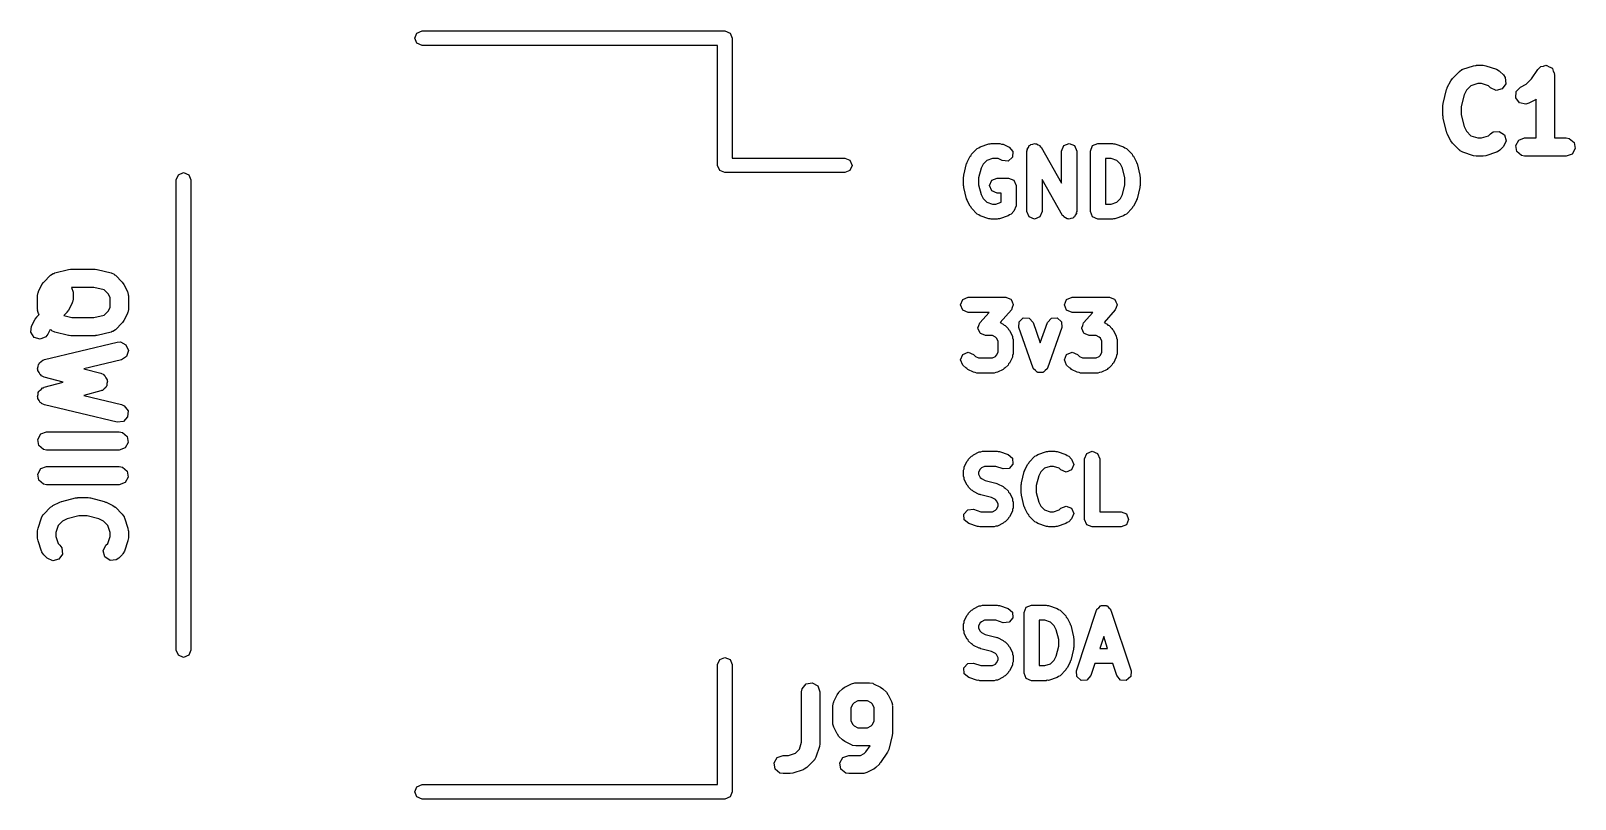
# Model space of a CAD drawing. Extents: x 83.3 to 116.6, y -116.8 to -83.3.
# Drawn here: x 83.29 to 96.05, y -96.17 to -89.83 of the extents above; entities that cross this region are included whole.
import ezdxf

# ---------------------------------------------------------------- set-up
doc = ezdxf.new("R2010")
doc.units = 0
doc.layers.add('BLACK', color=7, linetype='CONTINUOUS')

msp = doc.modelspace()

# ---------------------------------------------------------------- linework, layer by layer
at = {"layer": 'BLACK', "linetype": 'CONTINUOUS'}
for p, q in [((86.465, -89.89), (86.4826, -89.8476)), ((86.4826, -89.9324), (86.465, -89.89)), ((86.4826, -89.8476), (86.525, -89.83)), ((86.525, -89.83), (89.025, -89.83)), ((89.025, -89.83), (89.0674, -89.8476)), ((89.0674, -89.8476), (89.085, -89.89)), ((89.085, -89.89), (89.085, -90.88)), ((86.525, -89.95), (86.4826, -89.9324)), ((88.965, -89.95), (86.525, -89.95)), ((88.965, -90.94), (88.965, -89.95)), ((95.1156, -90.1491), (95.1191, -90.1463)), ((95.1191, -90.1463), (95.2049, -90.1178)), ((95.2049, -90.1178), (95.227, -90.1145)), ((95.227, -90.1145), (95.2286, -90.1139)), ((95.2286, -90.1139), (95.2857, -90.1139)), ((95.2857, -90.1139), (95.3078, -90.1178)), ((95.3078, -90.1178), (95.3094, -90.1178)), ((95.3094, -90.1178), (95.3951, -90.1463)), ((95.3951, -90.1463), (95.4181, -90.1587)), ((95.6846, -90.2268), (95.7376, -90.1473)), ((95.7376, -90.1473), (95.7556, -90.1285)), ((95.7556, -90.1285), (95.7597, -90.1273)), ((95.7597, -90.1273), (95.7625, -90.124)), ((95.7625, -90.124), (95.7839, -90.1202)), ((95.7839, -90.1202), (95.8048, -90.1141)), ((95.8048, -90.1141), (95.8088, -90.1158)), ((95.8088, -90.1158), (95.813, -90.115)), ((95.813, -90.115), (95.8319, -90.1259)), ((95.8319, -90.1259), (95.8518, -90.1347)), ((95.8518, -90.1347), (95.8537, -90.1385)), ((95.8537, -90.1385), (95.8575, -90.1407)), ((95.8575, -90.1407), (95.8649, -90.1611)), ((94.9901, -90.2982), (95.0186, -90.2411)), ((95.0186, -90.2411), (95.032, -90.2231)), ((95.032, -90.2231), (95.0327, -90.2216)), ((95.0327, -90.2216), (95.0898, -90.1644)), ((95.0898, -90.1644), (95.1112, -90.1495)), ((95.1112, -90.1495), (95.1156, -90.1491)), ((95.2407, -90.2639), (95.1834, -90.283)), ((95.2735, -90.2639), (95.2407, -90.2639)), ((95.3309, -90.283), (95.2735, -90.2639)), ((95.4181, -90.1587), (95.4204, -90.1625)), ((95.4204, -90.1625), (95.4245, -90.1644)), ((95.4245, -90.1644), (95.453, -90.193)), ((95.4724, -90.2655), (95.443, -90.3075)), ((95.453, -90.193), (95.468, -90.2143)), ((95.468, -90.2143), (95.4724, -90.2655)), ((95.595, -90.2933), (95.6413, -90.2701)), ((95.6413, -90.2701), (95.6846, -90.2268)), ((95.8649, -90.1611), (95.8745, -90.1807)), ((95.8745, -90.1807), (95.8735, -90.1849)), ((95.8735, -90.1849), (95.875, -90.1889)), ((95.875, -90.1889), (95.875, -90.7139)), ((94.9558, -90.4279), (94.9844, -90.3136)), ((94.9844, -90.3136), (94.9897, -90.3017)), ((94.9897, -90.3017), (94.9901, -90.2982)), ((95.1279, -90.3579), (95.1036, -90.4553)), ((95.1474, -90.319), (95.1279, -90.3579)), ((95.1834, -90.283), (95.1474, -90.319)), ((95.347, -90.2991), (95.3309, -90.283)), ((95.3935, -90.3208), (95.347, -90.2991)), ((95.443, -90.3075), (95.3935, -90.3208)), ((95.5567, -90.3817), (95.5598, -90.3305)), ((95.5872, -90.4229), (95.5567, -90.3817)), ((95.5598, -90.3305), (95.595, -90.2933)), ((95.7193, -90.3988), (95.6621, -90.4274)), ((95.7204, -90.3977), (95.7193, -90.3988)), ((95.725, -90.3944), (95.7204, -90.3977)), ((95.725, -90.7139), (95.725, -90.3944)), ((94.9536, -90.446), (94.9562, -90.4313)), ((94.9536, -90.5318), (94.9536, -90.446)), ((94.9562, -90.4313), (94.9558, -90.4279)), ((95.1036, -90.4553), (95.1036, -90.5225)), ((95.1036, -90.5225), (95.1279, -90.6199)), ((95.6371, -90.4348), (95.5872, -90.4229)), ((95.6621, -90.4274), (95.6371, -90.4348)), ((94.9548, -90.535), (94.9536, -90.5318)), ((94.9558, -90.55), (94.9548, -90.535)), ((94.9844, -90.6642), (94.9558, -90.55)), ((95.1279, -90.6199), (95.1474, -90.6588)), ((95.1474, -90.6588), (95.1834, -90.6948)), ((91.1222, -90.7952), (91.1332, -90.7857)), ((91.1332, -90.7857), (91.2046, -90.7619)), ((91.2046, -90.7619), (91.2149, -90.7626)), ((91.2149, -90.7626), (91.2244, -90.7587)), ((91.2244, -90.7587), (91.2958, -90.7587)), ((91.2958, -90.7587), (91.3093, -90.7643)), ((91.3093, -90.7643), (91.3238, -90.7653)), ((91.3238, -90.7653), (91.3714, -90.7891)), ((91.5312, -90.7919), (91.5374, -90.777)), ((91.5374, -90.777), (91.5453, -90.7737)), ((91.5453, -90.7737), (91.5505, -90.7669)), ((91.5505, -90.7669), (91.5666, -90.7649)), ((91.5666, -90.7649), (91.5815, -90.7587)), ((91.5815, -90.7587), (91.5895, -90.762)), ((91.5895, -90.762), (91.598, -90.7609)), ((91.598, -90.7609), (91.6108, -90.7708)), ((91.6108, -90.7708), (91.6257, -90.777)), ((91.6257, -90.777), (91.629, -90.7849)), ((91.629, -90.7849), (91.6358, -90.7902)), ((91.8048, -90.8212), (91.8231, -90.777)), ((91.8231, -90.777), (91.8673, -90.7587)), ((91.8673, -90.7587), (91.9115, -90.777)), ((91.9115, -90.777), (91.9298, -90.8212)), ((92.0429, -90.8212), (92.0612, -90.777)), ((92.0612, -90.777), (92.1054, -90.7587)), ((92.1054, -90.7587), (92.2244, -90.7587)), ((92.2244, -90.7587), (92.2339, -90.7626)), ((92.2339, -90.7626), (92.2442, -90.7619)), ((92.2442, -90.7619), (92.3156, -90.7857)), ((92.3156, -90.7857), (92.3266, -90.7952)), ((94.9864, -90.6672), (94.9844, -90.6642)), ((94.9901, -90.6796), (94.9864, -90.6672)), ((95.0186, -90.7367), (94.9901, -90.6796)), ((95.0198, -90.7379), (95.0186, -90.7367)), ((95.0327, -90.7562), (95.0198, -90.7379)), ((95.0898, -90.8134), (95.0327, -90.7562)), ((95.1834, -90.6948), (95.2407, -90.7139)), ((95.2407, -90.7139), (95.2735, -90.7139)), ((95.2735, -90.7139), (95.3309, -90.6948)), ((95.3309, -90.6948), (95.347, -90.6787)), ((95.347, -90.6787), (95.3683, -90.6638)), ((95.3683, -90.6638), (95.4194, -90.6593)), ((95.4194, -90.6593), (95.4614, -90.6887)), ((95.453, -90.7848), (95.4245, -90.8134)), ((95.4747, -90.7383), (95.453, -90.7848)), ((95.4614, -90.6887), (95.4747, -90.7383)), ((95.5547, -90.7759), (95.5804, -90.7315)), ((95.5636, -90.8264), (95.5547, -90.7759)), ((95.5804, -90.7315), (95.6286, -90.7139)), ((95.6286, -90.7139), (95.725, -90.7139)), ((95.875, -90.7139), (95.9714, -90.7139)), ((95.9714, -90.7139), (95.9971, -90.7184)), ((95.9971, -90.7184), (96.0364, -90.7514)), ((96.0364, -90.7514), (96.0453, -90.8019)), ((89.085, -90.88), (90.015, -90.88)), ((90.015, -90.88), (90.0574, -90.8976)), ((90.0574, -90.8976), (90.075, -90.94)), ((91.0251, -90.9194), (91.0256, -90.9123)), ((91.0256, -90.9123), (91.0495, -90.8647)), ((91.0495, -90.8647), (91.0572, -90.8579)), ((91.0572, -90.8579), (91.0612, -90.8484)), ((91.0612, -90.8484), (91.1088, -90.8008)), ((91.1088, -90.8008), (91.1222, -90.7952)), ((91.1867, -90.8996), (91.1567, -90.9296)), ((91.2345, -90.8837), (91.1867, -90.8996)), ((91.2811, -90.8837), (91.2345, -90.8837)), ((91.3155, -90.9009), (91.2811, -90.8837)), ((91.3632, -90.9043), (91.3155, -90.9009)), ((91.3994, -90.873), (91.3632, -90.9043)), ((91.3714, -90.7891), (91.4027, -90.8252)), ((91.4027, -90.8252), (91.3994, -90.873)), ((91.519, -90.8212), (91.5223, -90.8133)), ((91.519, -91.3212), (91.519, -90.8212)), ((91.5212, -90.8047), (91.5312, -90.7919)), ((91.5223, -90.8133), (91.5212, -90.8047)), ((91.6358, -90.7902), (91.8048, -91.0858)), ((91.8048, -91.0858), (91.8048, -90.8212)), ((91.9298, -90.8212), (91.9298, -91.3212)), ((92.0429, -91.3212), (92.0429, -90.8212)), ((92.1679, -90.8837), (92.1679, -91.2587)), ((92.2143, -90.8837), (92.1679, -90.8837)), ((92.2621, -90.8996), (92.2143, -90.8837)), ((92.2921, -90.9296), (92.2621, -90.8996)), ((92.3266, -90.7952), (92.34, -90.8008)), ((92.34, -90.8008), (92.3876, -90.8484)), ((92.3876, -90.8484), (92.3916, -90.8579)), ((92.3916, -90.8579), (92.3994, -90.8647)), ((92.3994, -90.8647), (92.4232, -90.9123)), ((92.4232, -90.9123), (92.4237, -90.9194)), ((95.0939, -90.8153), (95.0898, -90.8134)), ((95.0962, -90.8191), (95.0939, -90.8153)), ((95.1191, -90.8315), (95.0962, -90.8191)), ((95.2049, -90.8601), (95.1191, -90.8315)), ((95.2065, -90.86), (95.2049, -90.8601)), ((95.2286, -90.8639), (95.2065, -90.86)), ((95.2857, -90.8639), (95.2286, -90.8639)), ((95.2873, -90.8633), (95.2857, -90.8639)), ((95.3094, -90.8601), (95.2873, -90.8633)), ((95.3951, -90.8315), (95.3094, -90.8601)), ((95.3987, -90.8287), (95.3951, -90.8315)), ((95.4031, -90.8283), (95.3987, -90.8287)), ((95.4245, -90.8134), (95.4031, -90.8283)), ((95.6029, -90.8594), (95.5636, -90.8264)), ((95.6286, -90.8639), (95.6029, -90.8594)), ((95.9714, -90.8639), (95.6286, -90.8639)), ((96.0196, -90.8464), (95.9714, -90.8639)), ((96.0453, -90.8019), (96.0196, -90.8464)), ((84.495, -91.06), (84.5126, -91.0176)), ((84.5126, -91.0176), (84.555, -91)), ((84.555, -91), (84.5974, -91.0176)), ((84.5974, -91.0176), (84.615, -91.06)), ((88.9826, -90.9824), (88.965, -90.94)), ((89.025, -91), (88.9826, -90.9824)), ((90.015, -91), (89.025, -91)), ((90.0574, -90.9824), (90.015, -91)), ((90.075, -90.94), (90.0574, -90.9824)), ((90.9952, -91.0355), (90.9983, -91.0282)), ((90.9952, -91.1069), (90.9952, -91.0355)), ((90.9971, -91.0203), (91.0209, -90.9251)), ((90.9983, -91.0282), (90.9971, -91.0203)), ((91.0209, -90.9251), (91.0251, -90.9194)), ((91.1405, -90.9621), (91.1202, -91.0432)), ((91.1567, -90.9296), (91.1405, -90.9621)), ((92.3083, -90.9621), (92.2921, -90.9296)), ((92.3286, -91.0432), (92.3083, -90.9621)), ((92.4237, -90.9194), (92.4279, -90.9251)), ((92.4279, -90.9251), (92.4517, -91.0203)), ((92.4517, -91.0203), (92.4505, -91.0282)), ((92.4505, -91.0282), (92.4536, -91.0355)), ((92.4536, -91.0355), (92.4536, -91.1069)), ((84.495, -94.94), (84.495, -91.06)), ((84.615, -91.06), (84.615, -94.94)), ((90.9983, -91.1142), (90.9952, -91.1069)), ((90.9971, -91.1221), (90.9983, -91.1142)), ((91.0209, -91.2173), (90.9971, -91.1221)), ((91.1202, -91.0432), (91.1202, -91.0992)), ((91.1202, -91.0992), (91.1405, -91.1803)), ((91.2095, -91.1069), (91.2278, -91.0627)), ((91.2278, -91.1511), (91.2095, -91.1069)), ((91.2278, -91.0627), (91.272, -91.0444)), ((91.272, -91.1694), (91.2278, -91.1511)), ((91.272, -91.0444), (91.3673, -91.0444)), ((91.3673, -91.0444), (91.4115, -91.0627)), ((91.4115, -91.0627), (91.4298, -91.1069)), ((91.4298, -91.1069), (91.4298, -91.2736)), ((91.813, -91.3522), (91.644, -91.0565)), ((91.644, -91.0565), (91.644, -91.3212)), ((92.3083, -91.1803), (92.3286, -91.0992)), ((92.3286, -91.0992), (92.3286, -91.0432)), ((92.4517, -91.1221), (92.4279, -91.2173)), ((92.4536, -91.1069), (92.4505, -91.1142)), ((92.4505, -91.1142), (92.4517, -91.1221)), ((91.0251, -91.223), (91.0209, -91.2173)), ((91.0256, -91.2301), (91.0251, -91.223)), ((91.0495, -91.2777), (91.0256, -91.2301)), ((91.0572, -91.2845), (91.0495, -91.2777)), ((91.0612, -91.294), (91.0572, -91.2845)), ((91.1088, -91.3416), (91.0612, -91.294)), ((91.1405, -91.1803), (91.1567, -91.2127)), ((91.1567, -91.2127), (91.1867, -91.2428)), ((91.1867, -91.2428), (91.2345, -91.2587)), ((91.2345, -91.2587), (91.2619, -91.2587)), ((91.2619, -91.2587), (91.3048, -91.2444)), ((91.3048, -91.1694), (91.272, -91.1694)), ((91.3048, -91.2444), (91.3048, -91.1694)), ((91.4298, -91.2736), (91.4115, -91.3178)), ((92.1679, -91.2587), (92.2143, -91.2587)), ((92.2143, -91.2587), (92.2621, -91.2428)), ((92.2621, -91.2428), (92.2921, -91.2127)), ((92.2921, -91.2127), (92.3083, -91.1803)), ((92.3876, -91.294), (92.34, -91.3416)), ((92.3916, -91.2845), (92.3876, -91.294)), ((92.3994, -91.2777), (92.3916, -91.2845)), ((92.4232, -91.2301), (92.3994, -91.2777)), ((92.4237, -91.223), (92.4232, -91.2301)), ((92.4279, -91.2173), (92.4237, -91.223)), ((91.1222, -91.3471), (91.1088, -91.3416)), ((91.1332, -91.3567), (91.1222, -91.3471)), ((91.2046, -91.3805), (91.1332, -91.3567)), ((91.2149, -91.3798), (91.2046, -91.3805)), ((91.2244, -91.3837), (91.2149, -91.3798)), ((91.272, -91.3837), (91.2244, -91.3837)), ((91.2815, -91.3798), (91.272, -91.3837)), ((91.2918, -91.3805), (91.2815, -91.3798)), ((91.3632, -91.3567), (91.2918, -91.3805)), ((91.3742, -91.3471), (91.3632, -91.3567)), ((91.3876, -91.3416), (91.3742, -91.3471)), ((91.4115, -91.3178), (91.3876, -91.3416)), ((91.5374, -91.3654), (91.519, -91.3212)), ((91.5815, -91.3837), (91.5374, -91.3654)), ((91.6257, -91.3654), (91.5815, -91.3837)), ((91.644, -91.3212), (91.6257, -91.3654)), ((91.8198, -91.3575), (91.813, -91.3522)), ((91.8231, -91.3654), (91.8198, -91.3575)), ((91.838, -91.3716), (91.8231, -91.3654)), ((91.8508, -91.3815), (91.838, -91.3716)), ((91.8593, -91.3804), (91.8508, -91.3815)), ((91.8673, -91.3837), (91.8593, -91.3804)), ((91.8822, -91.3775), (91.8673, -91.3837)), ((91.8983, -91.3755), (91.8822, -91.3775)), ((91.9035, -91.3687), (91.8983, -91.3755)), ((91.9115, -91.3654), (91.9035, -91.3687)), ((91.9176, -91.3504), (91.9115, -91.3654)), ((91.9276, -91.3376), (91.9176, -91.3504)), ((91.9298, -91.3212), (91.9265, -91.3291)), ((91.9265, -91.3291), (91.9276, -91.3376)), ((92.0612, -91.3654), (92.0429, -91.3212)), ((92.1054, -91.3837), (92.0612, -91.3654)), ((92.2244, -91.3837), (92.1054, -91.3837)), ((92.2339, -91.3798), (92.2244, -91.3837)), ((92.2442, -91.3805), (92.2339, -91.3798)), ((92.3156, -91.3567), (92.2442, -91.3805)), ((92.3266, -91.3471), (92.3156, -91.3567)), ((92.34, -91.3416), (92.3266, -91.3471)), ((83.492, -91.8272), (83.6063, -91.7987)), ((83.6063, -91.7987), (83.6212, -91.7976)), ((83.6212, -91.7976), (83.6245, -91.7964)), ((83.6245, -91.7964), (83.8245, -91.7964)), ((83.8245, -91.7964), (83.8392, -91.799)), ((83.8392, -91.799), (83.8427, -91.7987)), ((83.8427, -91.7987), (83.957, -91.8272)), ((83.3574, -91.9807), (83.386, -91.9236)), ((83.386, -91.9236), (83.3993, -91.9056)), ((83.3993, -91.9056), (83.4, -91.9041)), ((83.4, -91.9041), (83.4572, -91.847)), ((83.4572, -91.847), (83.4785, -91.832)), ((83.4785, -91.832), (83.4859, -91.8314)), ((83.4859, -91.8314), (83.492, -91.8272)), ((83.957, -91.8272), (83.9808, -91.8378)), ((83.9808, -91.8378), (83.9851, -91.8438)), ((83.9851, -91.8438), (83.9918, -91.847)), ((83.9918, -91.847), (84.049, -91.9041)), ((84.049, -91.9041), (84.0618, -91.9225)), ((84.0618, -91.9225), (84.063, -91.9236)), ((84.063, -91.9236), (84.0916, -91.9807)), ((83.3495, -92.0143), (83.354, -91.9886)), ((83.3495, -92.1286), (83.3495, -92.0143)), ((83.354, -91.9886), (83.3569, -91.9852)), ((83.3569, -91.9852), (83.3574, -91.9807)), ((83.6337, -91.9464), (83.6285, -91.9477)), ((83.6285, -91.9477), (83.6424, -91.9857)), ((83.8153, -91.9464), (83.6337, -91.9464)), ((83.6424, -92.0429), (83.6378, -92.0685)), ((83.6424, -91.9857), (83.6424, -92.0429)), ((83.9004, -91.9677), (83.8153, -91.9464)), ((83.9343, -92.0016), (83.9004, -91.9677)), ((83.9495, -92.032), (83.9343, -92.0016)), ((83.9495, -92.1109), (83.9495, -92.032)), ((84.0916, -91.9807), (84.099, -92.0057)), ((84.099, -92.0057), (84.098, -92.0101)), ((84.098, -92.0101), (84.0995, -92.0143)), ((84.0995, -92.0143), (84.0995, -92.1286)), ((90.9714, -92.0912), (90.9897, -92.047)), ((90.9897, -92.047), (91.0339, -92.0287)), ((91.0339, -92.0287), (91.3435, -92.0287)), ((91.3435, -92.0287), (91.3638, -92.0371)), ((91.3638, -92.0371), (91.3846, -92.0442)), ((91.3846, -92.0442), (91.3856, -92.0461)), ((91.3856, -92.0461), (91.3876, -92.047)), ((91.3876, -92.047), (91.3961, -92.0673)), ((91.8286, -92.0912), (91.8469, -92.047)), ((91.8469, -92.047), (91.8911, -92.0287)), ((91.8911, -92.0287), (92.2006, -92.0287)), ((92.2006, -92.0287), (92.2209, -92.0371)), ((92.2209, -92.0371), (92.2418, -92.0442)), ((92.2418, -92.0442), (92.2427, -92.0461)), ((92.2427, -92.0461), (92.2448, -92.047)), ((92.2448, -92.047), (92.2532, -92.0673)), ((83.3429, -92.1898), (83.3618, -92.1709)), ((83.351, -92.1328), (83.3495, -92.1286)), ((83.35, -92.1371), (83.351, -92.1328)), ((83.3574, -92.1621), (83.35, -92.1371)), ((83.3618, -92.1709), (83.3574, -92.1621)), ((83.5918, -92.153), (83.5655, -92.1794)), ((83.5655, -92.1794), (83.6337, -92.1964)), ((83.5925, -92.1516), (83.5918, -92.153)), ((83.6059, -92.1335), (83.5925, -92.1516)), ((83.6344, -92.0764), (83.6059, -92.1335)), ((83.6349, -92.0719), (83.6344, -92.0764)), ((83.6378, -92.0685), (83.6349, -92.0719)), ((83.8153, -92.1964), (83.9004, -92.1751)), ((83.9004, -92.1751), (83.9343, -92.1413)), ((83.9343, -92.1413), (83.9495, -92.1109)), ((84.0916, -92.1621), (84.063, -92.2193)), ((84.0921, -92.1577), (84.0916, -92.1621)), ((84.095, -92.1542), (84.0921, -92.1577)), ((84.0995, -92.1286), (84.095, -92.1542)), ((90.9897, -92.1354), (90.9714, -92.0912)), ((91.0339, -92.1537), (90.9897, -92.1354)), ((91.2057, -92.1537), (91.0339, -92.1537)), ((91.1297, -92.2405), (91.2057, -92.1537)), ((91.3905, -92.1323), (91.2988, -92.2371)), ((91.3975, -92.1115), (91.3905, -92.1323)), ((91.3961, -92.0673), (91.4058, -92.087)), ((91.406, -92.0912), (91.3975, -92.1115)), ((91.4058, -92.087), (91.4051, -92.0891)), ((91.4051, -92.0891), (91.406, -92.0912)), ((91.8469, -92.1354), (91.8286, -92.0912)), ((91.8911, -92.1537), (91.8469, -92.1354)), ((92.0629, -92.1537), (91.8911, -92.1537)), ((91.9869, -92.2405), (92.0629, -92.1537)), ((92.2476, -92.1323), (92.156, -92.2371)), ((92.2547, -92.1115), (92.2476, -92.1323)), ((92.2532, -92.0673), (92.263, -92.087)), ((92.2631, -92.0912), (92.2547, -92.1115)), ((92.263, -92.087), (92.2622, -92.0891)), ((92.2622, -92.0891), (92.2631, -92.0912)), ((83.2944, -92.3174), (83.3003, -92.2665)), ((83.3003, -92.2665), (83.3288, -92.2093)), ((83.3288, -92.2093), (83.3422, -92.1913)), ((83.3422, -92.1913), (83.3429, -92.1898)), ((83.4546, -92.2933), (83.4344, -92.3335)), ((83.4572, -92.2959), (83.4546, -92.2933)), ((83.4639, -92.299), (83.4572, -92.2959)), ((83.4682, -92.305), (83.4639, -92.299)), ((83.492, -92.3156), (83.4682, -92.305)), ((83.6063, -92.3442), (83.492, -92.3156)), ((83.6337, -92.1964), (83.8153, -92.1964)), ((83.957, -92.3156), (83.8427, -92.3442)), ((83.9631, -92.3115), (83.957, -92.3156)), ((83.9705, -92.3108), (83.9631, -92.3115)), ((83.9918, -92.2959), (83.9705, -92.3108)), ((84.049, -92.2387), (83.9918, -92.2959)), ((84.0496, -92.2373), (84.049, -92.2387)), ((84.063, -92.2193), (84.0496, -92.2373)), ((91.1143, -92.2817), (91.1227, -92.2613)), ((91.1151, -92.2837), (91.1143, -92.2817)), ((91.1144, -92.2858), (91.1151, -92.2837)), ((91.1242, -92.3055), (91.1144, -92.2858)), ((91.1227, -92.2613), (91.1297, -92.2405)), ((91.1326, -92.3259), (91.1242, -92.3055)), ((91.2988, -92.2371), (91.3238, -92.2496)), ((91.3238, -92.2496), (91.3305, -92.2573)), ((91.3305, -92.2573), (91.34, -92.2613)), ((91.34, -92.2613), (91.3638, -92.2851)), ((91.3638, -92.2851), (91.3678, -92.2946)), ((91.3678, -92.2946), (91.3755, -92.3013)), ((91.3755, -92.3013), (91.3994, -92.349)), ((91.4513, -92.2789), (91.4536, -92.2311)), ((91.5703, -92.6122), (91.4513, -92.2789)), ((91.4536, -92.2311), (91.4891, -92.199)), ((91.4891, -92.199), (91.5369, -92.2014)), ((91.5369, -92.2014), (91.569, -92.2368)), ((91.569, -92.2368), (91.6292, -92.4054)), ((91.6292, -92.4054), (91.6894, -92.2368)), ((91.8071, -92.2789), (91.688, -92.6122)), ((91.6894, -92.2368), (91.7215, -92.2014)), ((91.7215, -92.2014), (91.7692, -92.199)), ((91.7692, -92.199), (91.8047, -92.2311)), ((91.8047, -92.2311), (91.8071, -92.2789)), ((91.9714, -92.2817), (91.9798, -92.2613)), ((91.9723, -92.2837), (91.9714, -92.2817)), ((91.9716, -92.2858), (91.9723, -92.2837)), ((91.9813, -92.3055), (91.9716, -92.2858)), ((91.9798, -92.2613), (91.9869, -92.2405)), ((91.9897, -92.3259), (91.9813, -92.3055)), ((92.156, -92.2371), (92.1809, -92.2496)), ((92.1809, -92.2496), (92.1877, -92.2573)), ((92.1877, -92.2573), (92.1972, -92.2613)), ((92.1972, -92.2613), (92.221, -92.2851)), ((92.221, -92.2851), (92.2249, -92.2946)), ((92.2249, -92.2946), (92.2327, -92.3013)), ((92.2327, -92.3013), (92.2565, -92.349)), ((83.3227, -92.3602), (83.2944, -92.3174)), ((83.3718, -92.3749), (83.3227, -92.3602)), ((83.4189, -92.3545), (83.3718, -92.3749)), ((83.4071, -92.5413), (84.0071, -92.3985)), ((83.4344, -92.3335), (83.4189, -92.3545)), ((83.6098, -92.3438), (83.6063, -92.3442)), ((83.6245, -92.3464), (83.6098, -92.3438)), ((83.8245, -92.3464), (83.6245, -92.3464)), ((83.8278, -92.3452), (83.8245, -92.3464)), ((83.8427, -92.3442), (83.8278, -92.3452)), ((84.0071, -92.3985), (84.0331, -92.3969)), ((84.0331, -92.3969), (84.079, -92.4199)), ((84.079, -92.4199), (84.0994, -92.467)), ((91.1346, -92.3267), (91.1326, -92.3259)), ((91.1356, -92.3287), (91.1346, -92.3267)), ((91.1565, -92.3357), (91.1356, -92.3287)), ((91.1768, -92.3442), (91.1565, -92.3357)), ((91.2335, -92.3442), (91.1768, -92.3442)), ((91.2588, -92.3568), (91.2335, -92.3442)), ((91.2683, -92.3663), (91.2588, -92.3568)), ((91.281, -92.3917), (91.2683, -92.3663)), ((91.281, -92.4812), (91.281, -92.3917)), ((91.3994, -92.349), (91.4004, -92.3635)), ((91.4004, -92.3635), (91.406, -92.3769)), ((91.406, -92.3769), (91.406, -92.496)), ((91.9918, -92.3267), (91.9897, -92.3259)), ((91.9928, -92.3287), (91.9918, -92.3267)), ((92.0136, -92.3357), (91.9928, -92.3287)), ((92.0339, -92.3442), (92.0136, -92.3357)), ((92.0906, -92.3442), (92.0339, -92.3442)), ((92.116, -92.3568), (92.0906, -92.3442)), ((92.1254, -92.3663), (92.116, -92.3568)), ((92.1381, -92.3917), (92.1254, -92.3663)), ((92.1381, -92.4812), (92.1381, -92.3917)), ((92.2565, -92.349), (92.2575, -92.3635)), ((92.2575, -92.3635), (92.2631, -92.3769)), ((92.2631, -92.3769), (92.2631, -92.496)), ((83.362, -92.5771), (83.3643, -92.5696)), ((83.3643, -92.5696), (83.3797, -92.5594)), ((83.3797, -92.5594), (83.3927, -92.5463)), ((83.3927, -92.5463), (83.4006, -92.5457)), ((83.4006, -92.5457), (83.4071, -92.5413)), ((84.0419, -92.5444), (83.731, -92.6184)), ((84.0847, -92.5162), (84.0419, -92.5444)), ((84.0994, -92.467), (84.0847, -92.5162)), ((90.9714, -92.5436), (90.9897, -92.4994)), ((90.9897, -92.5878), (90.9714, -92.5436)), ((90.9897, -92.4994), (91.0339, -92.4811)), ((91.0339, -92.4811), (91.0781, -92.4994)), ((91.0781, -92.4994), (91.0948, -92.516)), ((91.0948, -92.516), (91.1201, -92.5287)), ((91.1201, -92.5287), (91.2335, -92.5287)), ((91.2335, -92.5287), (91.2588, -92.516)), ((91.2588, -92.516), (91.2683, -92.5065)), ((91.2683, -92.5065), (91.281, -92.4812)), ((91.3755, -92.5715), (91.3678, -92.5783)), ((91.3994, -92.5239), (91.3755, -92.5715)), ((91.4004, -92.5094), (91.3994, -92.5239)), ((91.406, -92.496), (91.4004, -92.5094)), ((91.8286, -92.5436), (91.8469, -92.4994)), ((91.8469, -92.5878), (91.8286, -92.5436)), ((91.8469, -92.4994), (91.8911, -92.4811)), ((91.8911, -92.4811), (91.9353, -92.4994)), ((91.9353, -92.4994), (91.9519, -92.516)), ((91.9519, -92.516), (91.9773, -92.5287)), ((91.9773, -92.5287), (92.0906, -92.5287)), ((92.0906, -92.5287), (92.116, -92.516)), ((92.116, -92.516), (92.1254, -92.5065)), ((92.1254, -92.5065), (92.1381, -92.4812)), ((92.2327, -92.5715), (92.2249, -92.5783)), ((92.2565, -92.5239), (92.2327, -92.5715)), ((92.2575, -92.5094), (92.2565, -92.5239)), ((92.2631, -92.496), (92.2575, -92.5094)), ((83.3496, -92.6187), (83.3549, -92.601)), ((83.3527, -92.6259), (83.3496, -92.6187)), ((83.3521, -92.6338), (83.3527, -92.6259)), ((83.3627, -92.6489), (83.3521, -92.6338)), ((83.3549, -92.601), (83.3565, -92.5827)), ((83.3565, -92.5827), (83.362, -92.5771)), ((83.37, -92.6658), (83.3627, -92.6489)), ((83.377, -92.6693), (83.37, -92.6658)), ((83.3815, -92.6758), (83.377, -92.6693)), ((83.4052, -92.6868), (83.3815, -92.6758)), ((83.562, -92.7286), (83.4052, -92.6868)), ((83.731, -92.6184), (83.8724, -92.6561)), ((83.8724, -92.6561), (83.896, -92.6671)), ((83.896, -92.6671), (83.9, -92.6727)), ((83.9, -92.6727), (83.9062, -92.6756)), ((83.9062, -92.6756), (83.9143, -92.6932)), ((83.9143, -92.6932), (83.9255, -92.7091)), ((91.0135, -92.6116), (90.9897, -92.5878)), ((91.023, -92.6155), (91.0135, -92.6116)), ((91.0298, -92.6233), (91.023, -92.6155)), ((91.0774, -92.6471), (91.0298, -92.6233)), ((91.0919, -92.6481), (91.0774, -92.6471)), ((91.1054, -92.6537), (91.0919, -92.6481)), ((91.2482, -92.6537), (91.1054, -92.6537)), ((91.2617, -92.6481), (91.2482, -92.6537)), ((91.2762, -92.6471), (91.2617, -92.6481)), ((91.3238, -92.6233), (91.2762, -92.6471)), ((91.3305, -92.6155), (91.3238, -92.6233)), ((91.34, -92.6116), (91.3305, -92.6155)), ((91.3638, -92.5878), (91.34, -92.6116)), ((91.3678, -92.5783), (91.3638, -92.5878)), ((91.5725, -92.6147), (91.5703, -92.6122)), ((91.5727, -92.6179), (91.5725, -92.6147)), ((91.5883, -92.6321), (91.5727, -92.6179)), ((91.6024, -92.6477), (91.5883, -92.6321)), ((91.6057, -92.6478), (91.6024, -92.6477)), ((91.6081, -92.65), (91.6057, -92.6478)), ((91.6292, -92.649), (91.6081, -92.65)), ((91.6502, -92.65), (91.6292, -92.649)), ((91.6526, -92.6478), (91.6502, -92.65)), ((91.6559, -92.6477), (91.6526, -92.6478)), ((91.67, -92.6321), (91.6559, -92.6477)), ((91.6856, -92.6179), (91.67, -92.6321)), ((91.6858, -92.6147), (91.6856, -92.6179)), ((91.688, -92.6122), (91.6858, -92.6147)), ((91.8707, -92.6116), (91.8469, -92.5878)), ((91.8802, -92.6155), (91.8707, -92.6116)), ((91.8869, -92.6233), (91.8802, -92.6155)), ((91.9345, -92.6471), (91.8869, -92.6233)), ((91.9491, -92.6481), (91.9345, -92.6471)), ((91.9625, -92.6537), (91.9491, -92.6481)), ((92.1054, -92.6537), (91.9625, -92.6537)), ((92.1188, -92.6481), (92.1054, -92.6537)), ((92.1333, -92.6471), (92.1188, -92.6481)), ((92.1809, -92.6233), (92.1333, -92.6471)), ((92.1877, -92.6155), (92.1809, -92.6233)), ((92.1972, -92.6116), (92.1877, -92.6155)), ((92.221, -92.5878), (92.1972, -92.6116)), ((92.2249, -92.5783), (92.221, -92.5878)), ((83.3546, -92.8315), (83.3557, -92.8131)), ((83.3557, -92.8131), (83.3611, -92.8074)), ((83.3611, -92.8074), (83.3631, -92.7998)), ((83.3631, -92.7998), (83.3782, -92.7892)), ((83.3782, -92.7892), (83.3909, -92.7758)), ((83.3909, -92.7758), (83.3987, -92.7749)), ((83.3987, -92.7749), (83.4052, -92.7704)), ((83.4052, -92.7704), (83.562, -92.7286)), ((83.8724, -92.801), (83.731, -92.8387)), ((83.878, -92.7971), (83.8724, -92.801)), ((83.8848, -92.7965), (83.878, -92.7971)), ((83.8985, -92.7828), (83.8848, -92.7965)), ((83.9145, -92.7717), (83.8985, -92.7828)), ((83.9162, -92.765), (83.9145, -92.7717)), ((83.9211, -92.7602), (83.9162, -92.765)), ((83.9227, -92.7409), (83.9211, -92.7602)), ((83.9278, -92.7221), (83.9227, -92.7409)), ((83.9255, -92.7091), (83.9249, -92.7159)), ((83.9249, -92.7159), (83.9278, -92.7221)), ((83.3498, -92.8493), (83.3546, -92.8315)), ((83.3531, -92.8564), (83.3498, -92.8493)), ((83.3526, -92.8643), (83.3531, -92.8564)), ((83.3636, -92.8791), (83.3526, -92.8643)), ((83.3714, -92.8958), (83.3636, -92.8791)), ((83.3785, -92.8992), (83.3714, -92.8958)), ((83.3832, -92.9055), (83.3785, -92.8992)), ((83.4071, -92.9158), (83.3832, -92.9055)), ((84.0071, -93.0587), (83.4071, -92.9158)), ((83.731, -92.8387), (84.0419, -92.9128)), ((84.0419, -92.9128), (84.0658, -92.9231)), ((84.0658, -92.9231), (84.0964, -92.9643)), ((84.0581, -93.0528), (84.0071, -93.0587)), ((84.0933, -93.0155), (84.0581, -93.0528)), ((84.0964, -92.9643), (84.0933, -93.0155)), ((83.3506, -93.2013), (83.3763, -93.1568)), ((83.3595, -93.2518), (83.3506, -93.2013)), ((83.3763, -93.1568), (83.4245, -93.1393)), ((83.4245, -93.1393), (84.0245, -93.1393)), ((84.0245, -93.1393), (84.0501, -93.1438)), ((84.0501, -93.1438), (84.0894, -93.1768)), ((84.0894, -93.1768), (84.0984, -93.2273)), ((83.3988, -93.2848), (83.3595, -93.2518)), ((83.4245, -93.2893), (83.3988, -93.2848)), ((84.0245, -93.2893), (83.4245, -93.2893)), ((84.0727, -93.2717), (84.0245, -93.2893)), ((84.0984, -93.2273), (84.0727, -93.2717)), ((91.0707, -93.3369), (91.0774, -93.3291)), ((91.0774, -93.3291), (91.125, -93.3053)), ((91.125, -93.3053), (91.1395, -93.3043)), ((91.1395, -93.3043), (91.153, -93.2987)), ((91.153, -93.2987), (91.272, -93.2987)), ((91.272, -93.2987), (91.2815, -93.3026)), ((91.2815, -93.3026), (91.2918, -93.3019)), ((91.2918, -93.3019), (91.3632, -93.3257)), ((91.3632, -93.3257), (91.3994, -93.3571)), ((91.585, -93.3408), (91.5984, -93.3352)), ((91.5984, -93.3352), (91.6094, -93.3257)), ((91.6094, -93.3257), (91.6808, -93.3019)), ((91.6808, -93.3019), (91.6911, -93.3026)), ((91.6911, -93.3026), (91.7006, -93.2987)), ((91.7006, -93.2987), (91.7482, -93.2987)), ((91.7482, -93.2987), (91.7577, -93.3026)), ((91.7577, -93.3026), (91.768, -93.3019)), ((91.768, -93.3019), (91.8394, -93.3257)), ((91.8394, -93.3257), (91.8504, -93.3352)), ((91.8504, -93.3352), (91.8638, -93.3408)), ((91.9952, -93.3612), (92.0135, -93.317)), ((92.0135, -93.317), (92.0577, -93.2987)), ((92.0577, -93.2987), (92.1019, -93.317)), ((92.1019, -93.317), (92.1202, -93.3612)), ((83.3506, -93.487), (83.3763, -93.4425)), ((83.3763, -93.4425), (83.4245, -93.425)), ((83.4245, -93.425), (84.0245, -93.425)), ((84.0245, -93.425), (84.0501, -93.4295)), ((84.0501, -93.4295), (84.0894, -93.4625)), ((84.0894, -93.4625), (84.0984, -93.513)), ((90.9952, -93.4564), (91.0008, -93.443)), ((90.9952, -93.504), (90.9952, -93.4564)), ((91.0008, -93.443), (91.0018, -93.4285)), ((91.0018, -93.4285), (91.0256, -93.3809)), ((91.0256, -93.3809), (91.0334, -93.3741)), ((91.0334, -93.3741), (91.0374, -93.3646)), ((91.0374, -93.3646), (91.0612, -93.3408)), ((91.0612, -93.3408), (91.0707, -93.3369)), ((91.1329, -93.4458), (91.1202, -93.4712)), ((91.1424, -93.4364), (91.1329, -93.4458)), ((91.1677, -93.4237), (91.1424, -93.4364)), ((91.2619, -93.4237), (91.1677, -93.4237)), ((91.3237, -93.4443), (91.2619, -93.4237)), ((91.3714, -93.4409), (91.3237, -93.4443)), ((91.4027, -93.4048), (91.3714, -93.4409)), ((91.3994, -93.3571), (91.4027, -93.4048)), ((91.4971, -93.4651), (91.5013, -93.4594)), ((91.5013, -93.4594), (91.5018, -93.4523)), ((91.5018, -93.4523), (91.5256, -93.4047)), ((91.5256, -93.4047), (91.5334, -93.3979)), ((91.5334, -93.3979), (91.5374, -93.3884)), ((91.5374, -93.3884), (91.585, -93.3408)), ((91.6629, -93.4396), (91.6329, -93.4696)), ((91.7107, -93.4237), (91.6629, -93.4396)), ((91.7381, -93.4237), (91.7107, -93.4237)), ((91.7859, -93.4396), (91.7381, -93.4237)), ((91.7993, -93.453), (91.7859, -93.4396)), ((91.8435, -93.4713), (91.7993, -93.453)), ((91.8876, -93.453), (91.8435, -93.4713)), ((91.8638, -93.3408), (91.8876, -93.3646)), ((91.8876, -93.3646), (91.906, -93.4088)), ((91.906, -93.4088), (91.8876, -93.453)), ((91.9952, -93.8612), (91.9952, -93.3612)), ((92.1202, -93.3612), (92.1202, -93.7987)), ((83.3595, -93.5375), (83.3506, -93.487)), ((83.3988, -93.5705), (83.3595, -93.5375)), ((83.4245, -93.575), (83.3988, -93.5705)), ((84.0245, -93.575), (83.4245, -93.575)), ((84.0727, -93.5575), (84.0245, -93.575)), ((84.0984, -93.513), (84.0727, -93.5575)), ((91.0008, -93.5175), (90.9952, -93.504)), ((91.0018, -93.532), (91.0008, -93.5175)), ((91.0256, -93.5796), (91.0018, -93.532)), ((91.0334, -93.5864), (91.0256, -93.5796)), ((91.0374, -93.5959), (91.0334, -93.5864)), ((91.1202, -93.4712), (91.1202, -93.4893)), ((91.1202, -93.4893), (91.1329, -93.5146)), ((91.1329, -93.5146), (91.1424, -93.5241)), ((91.1424, -93.5241), (91.1748, -93.5403)), ((91.1748, -93.5403), (91.2634, -93.5625)), ((91.2634, -93.5625), (91.2691, -93.5667)), ((91.2691, -93.5667), (91.2762, -93.5672)), ((91.2762, -93.5672), (91.3238, -93.591)), ((91.3238, -93.591), (91.3305, -93.5988)), ((91.4714, -93.5755), (91.4745, -93.5682)), ((91.4714, -93.6469), (91.4714, -93.5755)), ((91.4733, -93.5603), (91.4971, -93.4651)), ((91.4745, -93.5682), (91.4733, -93.5603)), ((91.6167, -93.5021), (91.5964, -93.5832)), ((91.5964, -93.5832), (91.5964, -93.6392)), ((91.6329, -93.4696), (91.6167, -93.5021)), ((83.4767, -93.7472), (83.5338, -93.7186)), ((83.5338, -93.7186), (83.5462, -93.7149)), ((83.5462, -93.7149), (83.5492, -93.713)), ((83.5492, -93.713), (83.6634, -93.6844)), ((83.6634, -93.6844), (83.6784, -93.6833)), ((83.6784, -93.6833), (83.6816, -93.6821)), ((83.6816, -93.6821), (83.7674, -93.6821)), ((83.7674, -93.6821), (83.7821, -93.6847)), ((83.7821, -93.6847), (83.7855, -93.6844)), ((83.7855, -93.6844), (83.8998, -93.713)), ((83.8998, -93.713), (83.9116, -93.7182)), ((83.9116, -93.7182), (83.9152, -93.7186)), ((83.9152, -93.7186), (83.9723, -93.7472)), ((91.0612, -93.6197), (91.0374, -93.5959)), ((91.0707, -93.6236), (91.0612, -93.6197)), ((91.0774, -93.6314), (91.0707, -93.6236)), ((91.125, -93.6552), (91.0774, -93.6314)), ((91.1321, -93.6557), (91.125, -93.6552)), ((91.1378, -93.6599), (91.1321, -93.6557)), ((91.2264, -93.6821), (91.1378, -93.6599)), ((91.2588, -93.6983), (91.2264, -93.6821)), ((91.2683, -93.7077), (91.2588, -93.6983)), ((91.281, -93.7331), (91.2683, -93.7077)), ((91.3305, -93.5988), (91.34, -93.6027)), ((91.34, -93.6027), (91.3638, -93.6265)), ((91.3638, -93.6265), (91.3678, -93.636)), ((91.3678, -93.636), (91.3755, -93.6428)), ((91.3755, -93.6428), (91.3994, -93.6904)), ((91.3994, -93.6904), (91.4004, -93.7049)), ((91.4004, -93.7049), (91.406, -93.7183)), ((91.406, -93.7183), (91.406, -93.766)), ((91.4745, -93.6542), (91.4714, -93.6469)), ((91.4733, -93.6621), (91.4745, -93.6542)), ((91.4971, -93.7573), (91.4733, -93.6621)), ((91.5964, -93.6392), (91.6167, -93.7203)), ((83.3819, -93.8477), (83.3943, -93.8248)), ((83.3943, -93.8248), (83.3981, -93.8225)), ((83.3981, -93.8225), (83.4, -93.8184)), ((83.4, -93.8184), (83.4572, -93.7613)), ((83.4572, -93.7613), (83.4755, -93.7484)), ((83.4755, -93.7484), (83.4767, -93.7472)), ((83.6909, -93.8321), (83.5935, -93.8565)), ((83.7581, -93.8321), (83.6909, -93.8321)), ((83.8555, -93.8565), (83.7581, -93.8321)), ((83.9723, -93.7472), (83.9903, -93.7606)), ((83.9903, -93.7606), (83.9918, -93.7613)), ((83.9918, -93.7613), (84.049, -93.8184)), ((84.049, -93.8184), (84.0639, -93.8397)), ((84.0639, -93.8397), (84.0643, -93.8442)), ((84.0643, -93.8442), (84.0671, -93.8477)), ((90.9984, -93.8176), (91.0298, -93.7815)), ((91.0018, -93.8653), (90.9984, -93.8176)), ((91.0298, -93.7815), (91.0775, -93.7781)), ((91.0775, -93.7781), (91.1393, -93.7987)), ((91.1393, -93.7987), (91.2335, -93.7987)), ((91.2335, -93.7987), (91.2588, -93.786)), ((91.2588, -93.786), (91.2683, -93.7765)), ((91.2683, -93.7765), (91.281, -93.7512)), ((91.281, -93.7512), (91.281, -93.7331)), ((91.3755, -93.8415), (91.3678, -93.8483)), ((91.3994, -93.7939), (91.3755, -93.8415)), ((91.4004, -93.7794), (91.3994, -93.7939)), ((91.406, -93.766), (91.4004, -93.7794)), ((91.5013, -93.763), (91.4971, -93.7573)), ((91.5018, -93.7701), (91.5013, -93.763)), ((91.5256, -93.8177), (91.5018, -93.7701)), ((91.5334, -93.8245), (91.5256, -93.8177)), ((91.5374, -93.834), (91.5334, -93.8245)), ((91.585, -93.8816), (91.5374, -93.834)), ((91.6167, -93.7203), (91.6329, -93.7527)), ((91.6329, -93.7527), (91.6629, -93.7828)), ((91.6629, -93.7828), (91.7107, -93.7987)), ((91.7107, -93.7987), (91.7381, -93.7987)), ((91.7381, -93.7987), (91.7859, -93.7828)), ((91.7859, -93.7828), (91.7993, -93.7694)), ((91.7993, -93.7694), (91.8435, -93.7511)), ((91.8435, -93.7511), (91.8876, -93.7694)), ((91.8876, -93.7694), (91.906, -93.8136)), ((91.906, -93.8136), (91.8876, -93.8578)), ((92.1202, -93.7987), (92.2958, -93.7987)), ((92.2958, -93.7987), (92.34, -93.817)), ((92.34, -93.817), (92.3583, -93.8612)), ((83.3495, -93.9571), (83.3534, -93.9351)), ((83.3495, -94.0143), (83.3495, -93.9571)), ((83.3533, -93.9334), (83.3819, -93.8477)), ((83.3534, -93.9351), (83.3533, -93.9334)), ((83.5186, -93.9119), (83.4995, -93.9693)), ((83.4995, -93.9693), (83.4995, -94.0021)), ((83.5546, -93.8759), (83.5186, -93.9119)), ((83.5935, -93.8565), (83.5546, -93.8759)), ((83.8944, -93.8759), (83.8555, -93.8565)), ((83.9304, -93.9119), (83.8944, -93.8759)), ((83.9495, -93.9693), (83.9304, -93.9119)), ((83.9495, -94.0021), (83.9495, -93.9693)), ((84.0671, -93.8477), (84.0956, -93.9334)), ((84.0956, -93.9334), (84.0989, -93.9556)), ((84.0989, -93.9556), (84.0995, -93.9571)), ((84.0995, -93.9571), (84.0995, -94.0143)), ((91.038, -93.8967), (91.0018, -93.8653)), ((91.1094, -93.9205), (91.038, -93.8967)), ((91.1197, -93.9198), (91.1094, -93.9205)), ((91.1292, -93.9237), (91.1197, -93.9198)), ((91.2482, -93.9237), (91.1292, -93.9237)), ((91.2617, -93.9181), (91.2482, -93.9237)), ((91.2762, -93.9171), (91.2617, -93.9181)), ((91.3238, -93.8933), (91.2762, -93.9171)), ((91.3305, -93.8855), (91.3238, -93.8933)), ((91.34, -93.8816), (91.3305, -93.8855)), ((91.3638, -93.8578), (91.34, -93.8816)), ((91.3678, -93.8483), (91.3638, -93.8578)), ((91.5984, -93.8871), (91.585, -93.8816)), ((91.6094, -93.8967), (91.5984, -93.8871)), ((91.6808, -93.9205), (91.6094, -93.8967)), ((91.6911, -93.9198), (91.6808, -93.9205)), ((91.7006, -93.9237), (91.6911, -93.9198)), ((91.7482, -93.9237), (91.7006, -93.9237)), ((91.7577, -93.9198), (91.7482, -93.9237)), ((91.768, -93.9205), (91.7577, -93.9198)), ((91.8394, -93.8967), (91.768, -93.9205)), ((91.8504, -93.8871), (91.8394, -93.8967)), ((91.8638, -93.8816), (91.8504, -93.8871)), ((91.8876, -93.8578), (91.8638, -93.8816)), ((92.0135, -93.9054), (91.9952, -93.8612)), ((92.0577, -93.9237), (92.0135, -93.9054)), ((92.2958, -93.9237), (92.0577, -93.9237)), ((92.34, -93.9054), (92.2958, -93.9237)), ((92.3583, -93.8612), (92.34, -93.9054)), ((83.3501, -94.0158), (83.3495, -94.0143)), ((83.3533, -94.038), (83.3501, -94.0158)), ((83.3819, -94.1237), (83.3533, -94.038)), ((83.4995, -94.0021), (83.5186, -94.0595)), ((83.5186, -94.0595), (83.5347, -94.0755)), ((83.5347, -94.0755), (83.5496, -94.0969)), ((83.5496, -94.0969), (83.5541, -94.148)), ((83.8926, -94.122), (83.9143, -94.0755)), ((83.9143, -94.0755), (83.9304, -94.0595)), ((83.9304, -94.0595), (83.9495, -94.0021)), ((84.0956, -94.038), (84.0671, -94.1237)), ((84.0995, -94.0143), (84.0956, -94.0364)), ((84.0956, -94.0364), (84.0956, -94.038)), ((83.3847, -94.1272), (83.3819, -94.1237)), ((83.3851, -94.1317), (83.3847, -94.1272)), ((83.4, -94.153), (83.3851, -94.1317)), ((83.4286, -94.1816), (83.4, -94.153)), ((83.4751, -94.2033), (83.4286, -94.1816)), ((83.5247, -94.19), (83.4751, -94.2033)), ((83.5541, -94.148), (83.5247, -94.19)), ((83.9059, -94.1716), (83.8926, -94.122)), ((83.9479, -94.201), (83.9059, -94.1716)), ((83.999, -94.1965), (83.9479, -94.201)), ((84.0204, -94.1816), (83.999, -94.1965)), ((84.049, -94.153), (84.0204, -94.1816)), ((84.0508, -94.149), (84.049, -94.153)), ((84.0547, -94.1466), (84.0508, -94.149)), ((84.0671, -94.1237), (84.0547, -94.1466)), ((91.0374, -94.6346), (91.0612, -94.6108)), ((91.0612, -94.6108), (91.0707, -94.6069)), ((91.0707, -94.6069), (91.0774, -94.5991)), ((91.0774, -94.5991), (91.125, -94.5753)), ((91.125, -94.5753), (91.1395, -94.5743)), ((91.1395, -94.5743), (91.153, -94.5687)), ((91.153, -94.5687), (91.272, -94.5687)), ((91.272, -94.5687), (91.2815, -94.5726)), ((91.2815, -94.5726), (91.2918, -94.5719)), ((91.2918, -94.5719), (91.3632, -94.5957)), ((91.3632, -94.5957), (91.3994, -94.627)), ((91.4952, -94.6312), (91.5135, -94.587)), ((91.5135, -94.587), (91.5577, -94.5687)), ((91.5577, -94.5687), (91.6768, -94.5687)), ((91.6768, -94.5687), (91.6863, -94.5726)), ((91.6863, -94.5726), (91.6965, -94.5719)), ((91.6965, -94.5719), (91.768, -94.5957)), ((91.768, -94.5957), (91.779, -94.6052)), ((91.779, -94.6052), (91.7924, -94.6108)), ((91.7924, -94.6108), (91.84, -94.6584)), ((91.927, -95.1114), (92.0937, -94.6114)), ((92.0937, -94.6114), (92.0967, -94.6079)), ((92.0967, -94.6079), (92.0971, -94.6032)), ((92.0971, -94.6032), (92.112, -94.5903)), ((92.112, -94.5903), (92.125, -94.5753)), ((92.125, -94.5753), (92.1297, -94.575)), ((92.1297, -94.575), (92.1332, -94.5719)), ((92.1332, -94.5719), (92.153, -94.5733)), ((92.153, -94.5733), (92.1727, -94.5719)), ((92.1727, -94.5719), (92.1763, -94.575)), ((92.1763, -94.575), (92.1809, -94.5753)), ((92.1809, -94.5753), (92.1939, -94.5903)), ((92.1939, -94.5903), (92.2089, -94.6032)), ((92.2089, -94.6032), (92.2092, -94.6079)), ((92.2092, -94.6079), (92.2123, -94.6114)), ((92.2123, -94.6114), (92.3789, -95.1114)), ((90.9952, -94.7264), (91.0008, -94.713)), ((90.9952, -94.774), (90.9952, -94.7264)), ((91.0008, -94.713), (91.0018, -94.6985)), ((91.0018, -94.6985), (91.0256, -94.6509)), ((91.0256, -94.6509), (91.0334, -94.6441)), ((91.0334, -94.6441), (91.0374, -94.6346)), ((91.1329, -94.7158), (91.1202, -94.7412)), ((91.1424, -94.7064), (91.1329, -94.7158)), ((91.1677, -94.6937), (91.1424, -94.7064)), ((91.2619, -94.6937), (91.1677, -94.6937)), ((91.3237, -94.7143), (91.2619, -94.6937)), ((91.3714, -94.7109), (91.3237, -94.7143)), ((91.4027, -94.6748), (91.3714, -94.7109)), ((91.3994, -94.627), (91.4027, -94.6748)), ((91.4952, -95.1312), (91.4952, -94.6312)), ((91.6202, -94.6937), (91.6202, -95.0687)), ((91.6666, -94.6937), (91.6202, -94.6937)), ((91.7145, -94.7096), (91.6666, -94.6937)), ((91.7445, -94.7396), (91.7145, -94.7096)), ((91.84, -94.6584), (91.844, -94.6679)), ((91.844, -94.6679), (91.8517, -94.6747)), ((91.8517, -94.6747), (91.8755, -94.7223)), ((91.8755, -94.7223), (91.876, -94.7294)), ((91.876, -94.7294), (91.8803, -94.7351)), ((91.8803, -94.7351), (91.9041, -94.8303)), ((91.0008, -94.7875), (90.9952, -94.774)), ((91.0018, -94.802), (91.0008, -94.7875)), ((91.0256, -94.8496), (91.0018, -94.802)), ((91.0334, -94.8564), (91.0256, -94.8496)), ((91.0374, -94.8659), (91.0334, -94.8564)), ((91.0612, -94.8897), (91.0374, -94.8659)), ((91.1202, -94.7412), (91.1202, -94.7593)), ((91.1202, -94.7593), (91.1329, -94.7846)), ((91.1329, -94.7846), (91.1424, -94.7941)), ((91.1424, -94.7941), (91.1748, -94.8103)), ((91.1748, -94.8103), (91.2634, -94.8325)), ((91.2634, -94.8325), (91.2691, -94.8367)), ((91.2691, -94.8367), (91.2762, -94.8372)), ((91.2762, -94.8372), (91.3238, -94.861)), ((91.3238, -94.861), (91.3305, -94.8688)), ((91.7607, -94.7721), (91.7445, -94.7396)), ((91.781, -94.8532), (91.7607, -94.7721)), ((91.781, -94.9092), (91.781, -94.8532)), ((91.9041, -94.8303), (91.9029, -94.8382)), ((91.9029, -94.8382), (91.906, -94.8455)), ((91.906, -94.8455), (91.906, -94.9169)), ((92.153, -94.8288), (92.1206, -94.9258)), ((92.1853, -94.9258), (92.153, -94.8288)), ((84.5126, -94.9824), (84.495, -94.94)), ((84.555, -95), (84.5126, -94.9824)), ((84.5974, -94.9824), (84.555, -95)), ((84.615, -94.94), (84.5974, -94.9824)), ((91.0707, -94.8936), (91.0612, -94.8897)), ((91.0774, -94.9014), (91.0707, -94.8936)), ((91.125, -94.9252), (91.0774, -94.9014)), ((91.1321, -94.9257), (91.125, -94.9252)), ((91.1378, -94.9299), (91.1321, -94.9257)), ((91.2264, -94.9521), (91.1378, -94.9299)), ((91.2588, -94.9683), (91.2264, -94.9521)), ((91.2683, -94.9777), (91.2588, -94.9683)), ((91.281, -95.0031), (91.2683, -94.9777)), ((91.3305, -94.8688), (91.34, -94.8727)), ((91.34, -94.8727), (91.3638, -94.8965)), ((91.3638, -94.8965), (91.3678, -94.906)), ((91.3678, -94.906), (91.3755, -94.9128)), ((91.3755, -94.9128), (91.3994, -94.9604)), ((91.3994, -94.9604), (91.4004, -94.9749)), ((91.4004, -94.9749), (91.406, -94.9883)), ((91.406, -94.9883), (91.406, -95.036)), ((91.7445, -95.0227), (91.7607, -94.9903)), ((91.7607, -94.9903), (91.781, -94.9092)), ((91.9041, -94.9321), (91.8803, -95.0273)), ((91.906, -94.9169), (91.9029, -94.9242)), ((91.9029, -94.9242), (91.9041, -94.9321)), ((92.1206, -94.9258), (92.1853, -94.9258)), ((88.965, -95.06), (88.9826, -95.0176)), ((88.965, -96.05), (88.965, -95.06)), ((88.9826, -95.0176), (89.025, -95)), ((89.025, -95), (89.0674, -95.0176)), ((89.0674, -95.0176), (89.085, -95.06)), ((89.085, -95.06), (89.085, -96.11)), ((90.9984, -95.0876), (91.0298, -95.0515)), ((91.0018, -95.1353), (90.9984, -95.0876)), ((91.0298, -95.0515), (91.0775, -95.0481)), ((91.0775, -95.0481), (91.1393, -95.0687)), ((91.1393, -95.0687), (91.2335, -95.0687)), ((91.2335, -95.0687), (91.2588, -95.056)), ((91.2588, -95.056), (91.2683, -95.0465)), ((91.2683, -95.0465), (91.281, -95.0212)), ((91.281, -95.0212), (91.281, -95.0031)), ((91.3678, -95.1183), (91.3638, -95.1278)), ((91.3755, -95.1115), (91.3678, -95.1183)), ((91.3994, -95.0639), (91.3755, -95.1115)), ((91.4004, -95.0494), (91.3994, -95.0639)), ((91.406, -95.036), (91.4004, -95.0494)), ((91.6202, -95.0687), (91.6666, -95.0687)), ((91.6666, -95.0687), (91.7145, -95.0528)), ((91.7145, -95.0528), (91.7445, -95.0227)), ((91.84, -95.104), (91.7924, -95.1516)), ((91.844, -95.0945), (91.84, -95.104)), ((91.8517, -95.0877), (91.844, -95.0945)), ((91.8755, -95.0401), (91.8517, -95.0877)), ((91.876, -95.033), (91.8755, -95.0401)), ((91.8803, -95.0273), (91.876, -95.033)), ((91.9304, -95.1591), (91.927, -95.1114)), ((92.079, -95.0508), (92.0456, -95.151)), ((92.227, -95.0508), (92.079, -95.0508)), ((92.2603, -95.151), (92.227, -95.0508)), ((92.3789, -95.1114), (92.3755, -95.1591)), ((89.6633, -95.259), (89.6963, -95.2197)), ((89.6963, -95.2197), (89.7468, -95.2108)), ((89.7468, -95.2108), (89.7912, -95.2364)), ((89.7912, -95.2364), (89.8088, -95.2846)), ((89.995, -95.2602), (90.0134, -95.2473)), ((90.0134, -95.2473), (90.0145, -95.2461)), ((90.0145, -95.2461), (90.0716, -95.2176)), ((90.0716, -95.2176), (90.0966, -95.2101)), ((90.0966, -95.2101), (90.101, -95.2112)), ((90.101, -95.2112), (90.1052, -95.2096)), ((90.1052, -95.2096), (90.2195, -95.2096)), ((90.2195, -95.2096), (90.2451, -95.2142)), ((90.2451, -95.2142), (90.2486, -95.217)), ((90.2486, -95.217), (90.253, -95.2176)), ((90.253, -95.2176), (90.3101, -95.2461)), ((90.3101, -95.2461), (90.3282, -95.2595)), ((91.038, -95.1667), (91.0018, -95.1353)), ((91.1094, -95.1905), (91.038, -95.1667)), ((91.1197, -95.1898), (91.1094, -95.1905)), ((91.1292, -95.1937), (91.1197, -95.1898)), ((91.2482, -95.1937), (91.1292, -95.1937)), ((91.2617, -95.1881), (91.2482, -95.1937)), ((91.2762, -95.1871), (91.2617, -95.1881)), ((91.3238, -95.1633), (91.2762, -95.1871)), ((91.3305, -95.1555), (91.3238, -95.1633)), ((91.34, -95.1516), (91.3305, -95.1555)), ((91.3638, -95.1278), (91.34, -95.1516)), ((91.5135, -95.1754), (91.4952, -95.1312)), ((91.5577, -95.1937), (91.5135, -95.1754)), ((91.6768, -95.1937), (91.5577, -95.1937)), ((91.6863, -95.1898), (91.6768, -95.1937)), ((91.6965, -95.1905), (91.6863, -95.1898)), ((91.768, -95.1667), (91.6965, -95.1905)), ((91.779, -95.1571), (91.768, -95.1667)), ((91.7924, -95.1516), (91.779, -95.1571)), ((91.9665, -95.1905), (91.9304, -95.1591)), ((92.0143, -95.1871), (91.9665, -95.1905)), ((92.0456, -95.151), (92.0143, -95.1871)), ((92.2917, -95.1871), (92.2603, -95.151)), ((92.3394, -95.1905), (92.2917, -95.1871)), ((92.3755, -95.1591), (92.3394, -95.1905)), ((89.6588, -95.2846), (89.6633, -95.259)), ((89.6588, -95.701), (89.6588, -95.2846)), ((89.8088, -95.2846), (89.8088, -95.7132)), ((89.9159, -95.3989), (89.9204, -95.3733)), ((89.9204, -95.3733), (89.9233, -95.3698)), ((89.9233, -95.3698), (89.9238, -95.3654)), ((89.9238, -95.3654), (89.9524, -95.3082)), ((89.9524, -95.3082), (89.9657, -95.2902)), ((89.9657, -95.2902), (89.9664, -95.2887)), ((89.9664, -95.2887), (89.995, -95.2602)), ((90.0925, -95.3748), (90.0811, -95.3862)), ((90.1229, -95.3596), (90.0925, -95.3748)), ((90.2018, -95.3596), (90.1229, -95.3596)), ((90.2322, -95.3748), (90.2018, -95.3596)), ((90.2435, -95.3862), (90.2322, -95.3748)), ((90.3282, -95.2595), (90.3296, -95.2602)), ((90.3296, -95.2602), (90.3582, -95.2887)), ((90.3582, -95.2887), (90.3711, -95.3071)), ((90.3711, -95.3071), (90.3723, -95.3082)), ((90.3723, -95.3082), (90.4008, -95.3654)), ((90.4008, -95.3654), (90.4083, -95.3903)), ((89.9159, -95.5418), (89.9159, -95.3989)), ((90.0811, -95.3862), (90.0659, -95.4166)), ((90.0659, -95.4166), (90.0659, -95.5241)), ((90.2588, -95.4166), (90.2435, -95.3862)), ((90.2588, -95.5241), (90.2588, -95.4166)), ((90.4083, -95.3903), (90.4072, -95.3947)), ((90.4072, -95.3947), (90.4088, -95.3989)), ((90.4088, -95.3989), (90.4088, -95.6275)), ((89.9174, -95.546), (89.9159, -95.5418)), ((89.9164, -95.5504), (89.9174, -95.546)), ((89.9238, -95.5753), (89.9164, -95.5504)), ((89.9524, -95.6325), (89.9238, -95.5753)), ((90.0659, -95.5241), (90.0811, -95.5545)), ((90.0811, -95.5545), (90.0925, -95.5659)), ((90.0925, -95.5659), (90.1229, -95.5811)), ((90.1229, -95.5811), (90.2018, -95.5811)), ((90.2018, -95.5811), (90.2322, -95.5659)), ((90.2322, -95.5659), (90.2435, -95.5545)), ((90.2435, -95.5545), (90.2588, -95.5241)), ((90.4088, -95.6275), (90.4062, -95.6422)), ((89.6075, -95.7905), (89.6396, -95.7584)), ((89.6396, -95.7584), (89.6588, -95.701)), ((89.8049, -95.7369), (89.7763, -95.8226)), ((89.8088, -95.7132), (89.8049, -95.7353)), ((89.8049, -95.7353), (89.8049, -95.7369)), ((89.9536, -95.6336), (89.9524, -95.6325)), ((89.9664, -95.652), (89.9536, -95.6336)), ((89.995, -95.6805), (89.9664, -95.652)), ((89.9965, -95.6812), (89.995, -95.6805)), ((90.0145, -95.6946), (89.9965, -95.6812)), ((90.0716, -95.7231), (90.0145, -95.6946)), ((90.0761, -95.7237), (90.0716, -95.7231)), ((90.0795, -95.7265), (90.0761, -95.7237)), ((90.1052, -95.7311), (90.0795, -95.7265)), ((90.2195, -95.7311), (90.1052, -95.7311)), ((90.1897, -95.7797), (90.2231, -95.7298)), ((90.2231, -95.7298), (90.2195, -95.7311)), ((90.4065, -95.6457), (90.3779, -95.76)), ((90.4062, -95.6422), (90.4065, -95.6457)), ((89.4313, -95.8716), (89.457, -95.8272)), ((89.4402, -95.9221), (89.4313, -95.8716)), ((89.457, -95.8272), (89.5052, -95.8096)), ((89.5052, -95.8096), (89.5502, -95.8096)), ((89.5502, -95.8096), (89.6075, -95.7905)), ((89.7582, -95.852), (89.7011, -95.9091)), ((89.7601, -95.8479), (89.7582, -95.852)), ((89.7639, -95.8455), (89.7601, -95.8479)), ((89.7763, -95.8226), (89.7639, -95.8455)), ((89.9742, -95.8716), (89.9998, -95.8272)), ((89.9831, -95.9221), (89.9742, -95.8716)), ((89.9998, -95.8272), (90.048, -95.8096)), ((90.048, -95.8096), (90.1446, -95.8096)), ((90.1446, -95.8096), (90.175, -95.7944)), ((90.175, -95.7944), (90.1897, -95.7797)), ((90.3011, -95.8805), (90.2725, -95.9091)), ((90.3025, -95.8774), (90.3011, -95.8805)), ((90.3104, -95.8691), (90.3025, -95.8774)), ((90.3676, -95.7834), (90.3104, -95.8691)), ((90.3677, -95.783), (90.3676, -95.7834)), ((90.3779, -95.76), (90.3677, -95.783)), ((89.4795, -95.9551), (89.4402, -95.9221)), ((89.5052, -95.9596), (89.4795, -95.9551)), ((89.5623, -95.9596), (89.5052, -95.9596)), ((89.5639, -95.9591), (89.5623, -95.9596)), ((89.586, -95.9558), (89.5639, -95.9591)), ((89.6718, -95.9272), (89.586, -95.9558)), ((89.6753, -95.9244), (89.6718, -95.9272)), ((89.6797, -95.924), (89.6753, -95.9244)), ((89.7011, -95.9091), (89.6797, -95.924)), ((90.0224, -95.9551), (89.9831, -95.9221)), ((90.048, -95.9596), (90.0224, -95.9551)), ((90.1623, -95.9596), (90.048, -95.9596)), ((90.1665, -95.9581), (90.1623, -95.9596)), ((90.1709, -95.9591), (90.1665, -95.9581)), ((90.1959, -95.9517), (90.1709, -95.9591)), ((90.253, -95.9231), (90.1959, -95.9517)), ((90.2541, -95.922), (90.253, -95.9231)), ((90.2725, -95.9091), (90.2541, -95.922)), ((86.465, -96.11), (86.4826, -96.0676)), ((86.4826, -96.1524), (86.465, -96.11)), ((86.4826, -96.0676), (86.525, -96.05)), ((86.525, -96.05), (88.965, -96.05)), ((89.085, -96.11), (89.0674, -96.1524)), ((86.525, -96.17), (86.4826, -96.1524)), ((89.025, -96.17), (86.525, -96.17)), ((89.0674, -96.1524), (89.025, -96.17))]:
    msp.add_line(p, q, dxfattribs=at)

doc.saveas('drawing.dxf')
